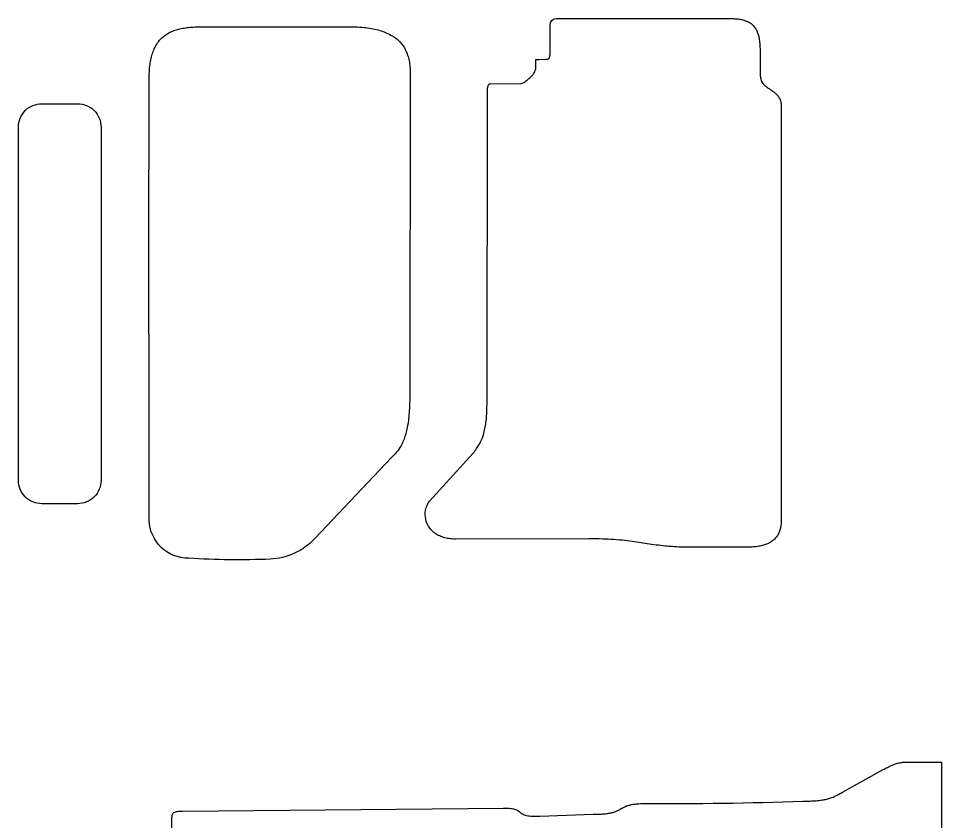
# Model space of a CAD drawing. Extents: x -4382 to 4488, y -1281 to 7969.
# Drawn here: x -4382 to -2201, y 4726 to 6623 of the extents above; entities that cross this region are included whole.
import ezdxf

# ---------------------------------------------------------------- set-up
doc = ezdxf.new("R2010")
doc.units = 0
doc.layers.add('Default Layer', color=1, linetype='CONTINUOUS')

msp = doc.modelspace()

# ---------------------------------------------------------------- linework, layer by layer
at = {"layer": 'Default Layer'}
for points in [[(-2692.6, 6622.5, -0.0207), (-2682.2, 6621.8, -0.0272), (-2672.5, 6620.3, -0.0337), (-2663.8, 6617.7, -0.0428), (-2655.7, 6614, -0.0634), (-2646.9, 6607.4, -0.0591), (-2640.4, 6599.2, -0.042), (-2636.4, 6591.3, -0.0328), (-2633.5, 6582.7, -0.0266), (-2631.5, 6573.1, -0.0225), (-2630.2, 6561.5, -0.0177), (-2629.9, 6548.5), (-2629.2, 6487.5, 0.0443), (-2628.7, 6481.9, 0.1016), (-2624.9, 6471.9, 0.0467), (-2621.2, 6467.2, 0.0313), (-2616.9, 6463.2, 0.0189), (-2611.8, 6459.3, 0.0063), (-2606.2, 6455.5, -0.0016), (-2603.3, 6453.5, -0.0126), (-2597.6, 6449.5, -0.025), (-2592.4, 6445.1, -0.038), (-2587.7, 6440.1, -0.0604), (-2583.1, 6432.7, -0.0618), (-2580.5, 6424.4, -0.0431), (-2579.8, 6416.9), (-2579.8, 5437.7, -0.0091), (-2579.9, 5433.9, -0.0301), (-2580.9, 5423.5, -0.0364), (-2583.1, 5413.9, -0.0455), (-2586.8, 5404.8, -0.0772), (-2595.5, 5393, -0.0522), (-2603.7, 5386.4, -0.0403), (-2612.3, 5381.8, -0.0325), (-2621.8, 5378.4, -0.0272), (-2632.6, 5375.9, -0.0229), (-2645, 5374.4, -0.0197), (-2659.5, 5373.8), (-2804.3, 5373.7, -0.0096), (-2827.3, 5374.5, -0.0159), (-2864.2, 5377.6, -0.007), (-2886.4, 5380.5, -0.0022), (-2906, 5383.4), (-2906.5, 5383.5, 0.0024), (-2926.2, 5386.5, 0.0072), (-2949, 5389.4, 0.0225), (-3001.8, 5393.1, 0.0117), (-3034.4, 5393.2), (-3349.2, 5392.9, -0.0034), (-3350.7, 5392.9, -0.0335), (-3364.7, 5394.1, -0.0379), (-3377.6, 5397, -0.0426), (-3389.3, 5401.8, -0.0499), (-3400, 5408.6, -0.0614), (-3409.8, 5418.5, -0.1131), (-3419.6, 5440.1, -0.0942), (-3419.9, 5460.5, -0.0675), (-3415.6, 5474.3, -0.049), (-3410.9, 5482.2), (-3307.2, 5596, 0.0216), (-3299.3, 5606.6, 0.033), (-3290.7, 5621.1, 0.0406), (-3283.2, 5639.6, 0.0256), (-3279.5, 5654, 0.019), (-3277.2, 5668.2, 0.0146), (-3275.7, 5683.8, 0.0104), (-3274.9, 5701.1, 0.0066), (-3274.6, 5720.6), (-3273.8, 6452.1, -0.022), (-3273.7, 6455.9, -0.0361), (-3273.1, 6460.9, -0.0424), (-3272.1, 6464.2, -0.0563), (-3270.9, 6466.4, -0.0783), (-3269.6, 6467.7, -0.1407), (-3267.6, 6468.5), (-3195.7, 6469.1), (-3195.4, 6469.2, 0.0549), (-3193, 6469.6, 0.0399), (-3189.8, 6470.9, 0.0303), (-3185.6, 6473.3, 0.0246), (-3180.1, 6477.3, 0.0283), (-3171.5, 6485), (-3170.8, 6485.8, 0.0016), (-3169, 6487.6, 0.0147), (-3165.9, 6490.9, 0.0326), (-3163.3, 6494.2, 0.0748), (-3160.7, 6499.7, 0.0443), (-3159.8, 6504.1, 0.0294), (-3159.6, 6509), (-3159.5, 6526.2), (-3152.7, 6526.3), (-3134.5, 6526.4, 0.0641), (-3131.9, 6526.8, 0.1531), (-3128.3, 6529.2, 0.0682), (-3126.9, 6531.6, 0.0475), (-3126, 6534.6, 0.0344), (-3125.4, 6538.7, 0.0244), (-3125.2, 6544.2), (-3125.2, 6609.4, -0.38), (-3111.1, 6622.9), (-2692.6, 6622.5)], [(-3944.9, 6603.4), (-3603.1, 6603.4, -0.007), (-3591.4, 6603.3, -0.0154), (-3570.5, 6602.2, -0.0179), (-3552.1, 6600, -0.0208), (-3535.6, 6596.7, -0.024), (-3521, 6592.4, -0.0283), (-3507.8, 6587, -0.033), (-3495.9, 6580.3, -0.0407), (-3484.6, 6571.5, -0.0739), (-3469.8, 6553.3, -0.0447), (-3463.3, 6539.6, -0.0344), (-3459.5, 6526.5, -0.0295), (-3457.2, 6512.5, -0.0257), (-3456.5, 6497.1), (-3456.8, 5747, -0.0054), (-3457.1, 5726, -0.0089), (-3458, 5702.1, -0.0111), (-3459.6, 5681.9, -0.0139), (-3461.8, 5664.3, -0.0171), (-3464.7, 5649.1, -0.0211), (-3468.5, 5635.4, -0.0266), (-3473.3, 5622.6, -0.0361), (-3480.5, 5609, -0.0435), (-3491.2, 5594.8, -0.0259), (-3500.3, 5585.8), (-3681.8, 5394.2, -0.1997), (-3787, 5345.5, -0.0267), (-3979.6, 5347.8, -0.4113), (-4072.4, 5437.3, -0.0011), (-4072.9, 6478.8, -0.0036), (-4072.9, 6483.4, -0.0171), (-4072, 6501.8, -0.0197), (-4070.1, 6517.9, -0.0229), (-4067.2, 6532.2, -0.0267), (-4063.2, 6544.9, -0.0322), (-4057.9, 6556.7, -0.0391), (-4050.9, 6567.8, -0.0609), (-4038.5, 6580.7, -0.0471), (-4026.5, 6588.8, -0.0349), (-4015, 6594, -0.0275), (-4003.2, 6597.6, -0.0219), (-3990.4, 6600.2, -0.0172), (-3976.4, 6602, -0.0124), (-3961.2, 6603, -0.0076), (-3944.9, 6603.4)], [(-4381.5, 5531.7), (-4381.5, 6366.3, -0.4168), (-4326.3, 6421.5), (-4241.8, 6421.5, -0.4168), (-4186.5, 6366.3), (-4186.5, 5531.7, -0.4168), (-4241.8, 5476.5), (-4326.3, 5476.5, -0.4168), (-4381.5, 5531.7)]]:
    msp.add_lwpolyline(points, format="xyb", close=True, dxfattribs=at)
msp.add_lwpolyline([(-4019.1, 3354.2), (-4019, 4735.4, -0.0056), (-4018.9, 4736.3, -0.0351), (-4018.6, 4739.8, -0.055), (-4017.8, 4742.6, -0.1025), (-4015.8, 4745.7, -0.0719), (-4013.3, 4747.5, -0.048), (-4010.4, 4748.7, -0.0335), (-4006.4, 4749.6, -0.0229), (-4001.1, 4750.2, -0.0156), (-3993.8, 4750.5), (-3235.4, 4757.5, -0.0053), (-3231.4, 4757.5, -0.0172), (-3222.3, 4757.1, -0.0227), (-3215.2, 4756.3, -0.0301), (-3209.6, 4755, -0.0421), (-3204.6, 4753.1, -0.0464), (-3199.9, 4750.3, -0.0127), (-3197.1, 4748, 0.012), (-3194.2, 4745.7, 0.0455), (-3189.5, 4742.8, 0.0415), (-3184.4, 4740.8, 0.0296), (-3178.6, 4739.4, 0.0222), (-3171.4, 4738.5, 0.0169), (-3162.2, 4738, 0.0134), (-3150, 4738.1), (-3024, 4742.9, 0.0104), (-3008.1, 4743.2, 0.0135), (-2995.4, 4744.2, 0.0173), (-2985.2, 4745.5, 0.0226), (-2976.9, 4747.3, 0.0312), (-2969.3, 4749.8, 0.0334), (-2962.2, 4753.3, 0.0089), (-2957.8, 4755.9), (-2957.5, 4756.1, -0.0102), (-2953, 4758.7, -0.0381), (-2945.2, 4762.4, -0.0295), (-2937.7, 4764.7, -0.0218), (-2929.3, 4766.4, -0.0167), (-2919.1, 4767.6, -0.0133), (-2905.9, 4768.4, 0.0101), (-2528.5, 4773.6, 0.006), (-2511.6, 4774.1, 0.0095), (-2496.9, 4774.9, 0.0135), (-2485.1, 4776.2, 0.0188), (-2475.1, 4777.9, 0.0283), (-2464.7, 4780.7, 0.0273), (-2455.1, 4784.5, 0.0133), (-2447.6, 4788.3, 0.0041), (-2439.3, 4792.7), (-2435.1, 4795), (-2339.2, 4848.3), (-2336.9, 4849.4, -0.0057), (-2326.3, 4854.9, -0.0118), (-2317.8, 4858.8, -0.0199), (-2310.1, 4861.9, -0.0384), (-2299.5, 4864.7, -0.026), (-2291, 4865.8, -0.0158), (-2282.4, 4866.1, -0.0092), (-2272.1, 4866), (-2201.1, 4865.8), (-2201.1, 3802.8, 0.0042)], format="xyb", dxfattribs=at)

doc.saveas('drawing.dxf')
